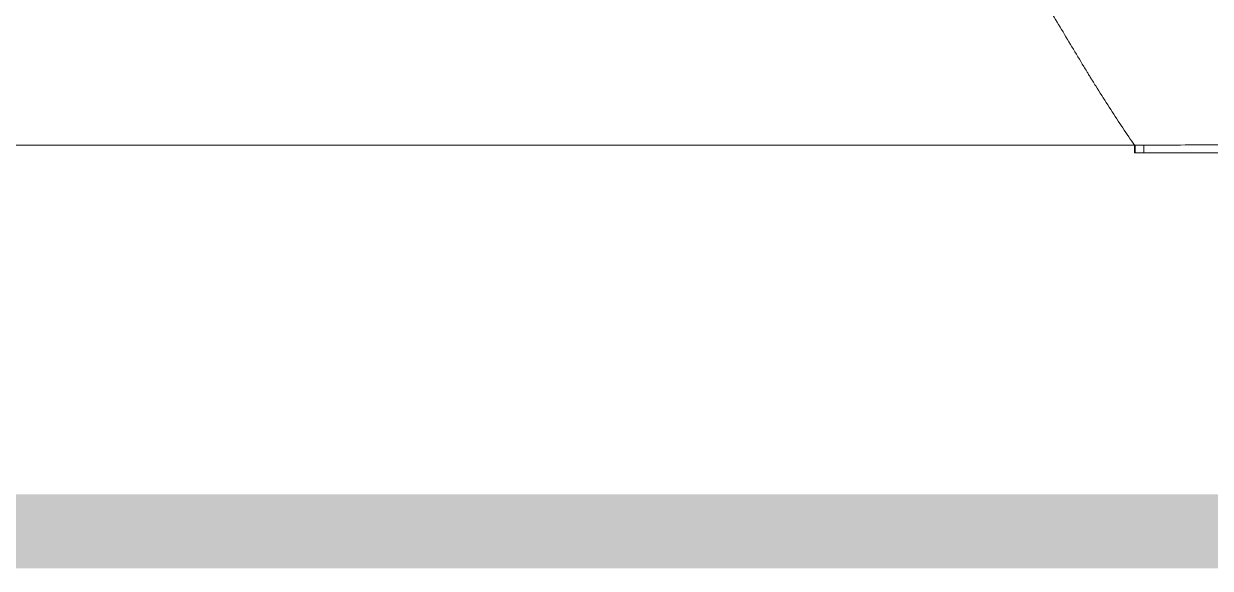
# Model space of a CAD drawing. Header units: millimetres. Extents: x 70151 to 230897, y 35202 to 113211.
# Drawn here: x 171888.5 to 172049.3, y 68240.2 to 68313.9 of the extents above; entities that cross this region are included whole.
import ezdxf

# ---------------------------------------------------------------- set-up
doc = ezdxf.new("R2010")
doc.units = ezdxf.units.MM
doc.header["$LTSCALE"] = 50
doc.linetypes.add('HID', pattern=[2.5, 1.5, -1])
doc.layers.add('06-LIGHT', color=4, linetype='Continuous')
doc.layers.add('2-con', color=2, linetype='Continuous')
doc.layers.add('mark-B', color=2, linetype='Continuous', lineweight=20)

# ---------------------------------------------------------------- blocks, each defined once
blk = doc.blocks.new('무풍1way 일반')
at = {"layer": 'mark-B'}
blk.add_line((-529.79, -0.02), (-529.79, -0.01), dxfattribs=at)
blk.add_line((-529.79, -0.02), (-529.79, -0.01), dxfattribs=at)
for centre, ratio, start_param, end_param in [((-530.93, -2.33), 0.000557, 0.013982, 0.989633), ((-530.93, -2.33), 0.000557, 0.013982, 0.989633), ((-529.79, -2.33), 0.000221, 0.01391, 0.989209), ((-529.79, -2.33), 0.000221, 0.01391, 0.989209)]:
    blk.add_ellipse(centre, major_axis=(0, 2.31), ratio=ratio, start_param=start_param, end_param=end_param, dxfattribs=at)
for points, knots in [([(-530.93, -1.07), (-531.77, -1.07), (-532.6, -1.07), (-534.27, -1.07), (-535.1, -1.08), (-537.6, -1.09), (-539.27, -1.1), (-544.27, -1.13), (-547.6, -1.16), (-552.61, -1.21), (-554.27, -1.23), (-557.61, -1.27), (-559.27, -1.29), (-561.77, -1.33), (-562.61, -1.34), (-564.27, -1.36), (-565.11, -1.37), (-566.36, -1.39), (-566.77, -1.39), (-567.4, -1.4), (-567.71, -1.4), (-568.02, -1.41), (-568.23, -1.41), (-568.34, -1.41), (-568.47, -1.41), (-568.49, -1.41), (-568.54, -1.42), (-568.62, -1.42), (-568.7, -1.42), (-568.86, -1.42), (-568.96, -1.42), (-569.12, -1.43), (-569.17, -1.43), (-569.27, -1.43), (-569.43, -1.44), (-569.59, -1.45), (-569.9, -1.46), (-570.11, -1.47), (-570.52, -1.48), (-570.73, -1.49), (-570.94, -1.5)], [0, 0, 0, 0, 0.0625, 0.0625, 0.125, 0.125, 0.25, 0.25, 0.5, 0.5, 0.625, 0.625, 0.75, 0.75, 0.8125, 0.8125, 0.875, 0.875, 0.90625, 0.90625, 0.921875, 0.929688, 0.929688, 0.9375, 0.9375, 0.939453, 0.939453, 0.941406, 0.945313, 0.945313, 0.953125, 0.953125, 0.957031, 0.957031, 0.960938, 0.96875, 0.96875, 0.984375, 0.984375, 1, 1, 1, 1]), ([(-530.93, -1.07), (-531.77, -1.07), (-532.6, -1.07), (-534.27, -1.07), (-535.1, -1.08), (-537.6, -1.09), (-539.27, -1.1), (-544.27, -1.13), (-547.6, -1.16), (-552.61, -1.21), (-554.27, -1.23), (-557.61, -1.27), (-559.27, -1.29), (-561.77, -1.33), (-562.61, -1.34), (-564.27, -1.36), (-565.11, -1.37), (-566.36, -1.39), (-566.77, -1.39), (-567.4, -1.4), (-567.71, -1.4), (-568.02, -1.41), (-568.23, -1.41), (-568.34, -1.41), (-568.47, -1.41), (-568.49, -1.41), (-568.54, -1.42), (-568.62, -1.42), (-568.7, -1.42), (-568.86, -1.42), (-568.96, -1.42), (-569.12, -1.43), (-569.17, -1.43), (-569.27, -1.43), (-569.43, -1.44), (-569.59, -1.45), (-569.9, -1.46), (-570.11, -1.47), (-570.52, -1.48), (-570.73, -1.49), (-570.94, -1.5)], [0, 0, 0, 0, 0.0625, 0.0625, 0.125, 0.125, 0.25, 0.25, 0.5, 0.5, 0.625, 0.625, 0.75, 0.75, 0.8125, 0.8125, 0.875, 0.875, 0.90625, 0.90625, 0.921875, 0.929688, 0.929688, 0.9375, 0.9375, 0.939453, 0.939453, 0.941406, 0.945313, 0.945313, 0.953125, 0.953125, 0.957031, 0.957031, 0.960938, 0.96875, 0.96875, 0.984375, 0.984375, 1, 1, 1, 1]), ([(-570.89, -0.11), (-570.05, -0.1), (-568.8, -0.1), (-567.56, -0.09), (-566.72, -0.09), (-566.31, -0.09), (-565.06, -0.08), (-563.81, -0.08), (-562.56, -0.07), (-561.73, -0.07), (-561.31, -0.07), (-557.57, -0.06), (-554.24, -0.05), (-546.06, -0.02), (-541.2, -0.01), (-536.35, -0.01)], [0, 0, 0, 0, 0.0723, 0.10845, 0.10845, 0.1446, 0.1446, 0.2169, 0.25305, 0.25305, 0.2892, 0.2892, 0.5784, 0.5784, 1, 1, 1, 1]), ([(-570.89, -0.11), (-570.05, -0.1), (-568.8, -0.1), (-567.56, -0.09), (-566.72, -0.09), (-566.31, -0.09), (-565.06, -0.08), (-563.81, -0.08), (-562.56, -0.07), (-561.73, -0.07), (-561.31, -0.07), (-557.57, -0.06), (-554.24, -0.05), (-546.06, -0.02), (-541.2, -0.01), (-536.35, -0.01)], [0, 0, 0, 0, 0.0723, 0.10845, 0.10845, 0.1446, 0.1446, 0.2169, 0.25305, 0.25305, 0.2892, 0.2892, 0.5784, 0.5784, 1, 1, 1, 1]), ([(-570.89, -0.13), (-570.47, -0.13), (-570.05, -0.12), (-569.43, -0.12), (-569.22, -0.12), (-568.8, -0.12), (-568.6, -0.11), (-567.97, -0.11), (-567.56, -0.11), (-566.72, -0.11), (-566.31, -0.11), (-565.06, -0.1), (-564.23, -0.1), (-562.56, -0.09), (-561.73, -0.09), (-557.57, -0.08), (-554.24, -0.07), (-547.58, -0.05), (-544.25, -0.04), (-539.26, -0.03), (-537.59, -0.03), (-535.1, -0.03), (-534.26, -0.03), (-532.6, -0.03), (-531.77, -0.02), (-530.93, -0.02)], [0, 0, 0, 0, 0.03125, 0.03125, 0.046875, 0.046875, 0.0625, 0.0625, 0.09375, 0.09375, 0.125, 0.125, 0.1875, 0.1875, 0.25, 0.25, 0.5, 0.5, 0.75, 0.75, 0.875, 0.875, 0.9375, 0.9375, 1, 1, 1, 1]), ([(-570.89, -0.13), (-570.47, -0.13), (-570.05, -0.12), (-569.43, -0.12), (-569.22, -0.12), (-568.8, -0.12), (-568.6, -0.11), (-567.97, -0.11), (-567.56, -0.11), (-566.72, -0.11), (-566.31, -0.11), (-565.06, -0.1), (-564.23, -0.1), (-562.56, -0.09), (-561.73, -0.09), (-557.57, -0.08), (-554.24, -0.07), (-547.58, -0.05), (-544.25, -0.04), (-539.26, -0.03), (-537.59, -0.03), (-535.1, -0.03), (-534.26, -0.03), (-532.6, -0.03), (-531.77, -0.02), (-530.93, -0.02)], [0, 0, 0, 0, 0.03125, 0.03125, 0.046875, 0.046875, 0.0625, 0.0625, 0.09375, 0.09375, 0.125, 0.125, 0.1875, 0.1875, 0.25, 0.25, 0.5, 0.5, 0.75, 0.75, 0.875, 0.875, 0.9375, 0.9375, 1, 1, 1, 1]), ([(-530.93, -0.02), (-530.84, -0.02), (-530.74, -0.02), (-530.55, -0.02), (-530.45, -0.02), (-530.17, -0.02), (-529.98, -0.02), (-529.79, -0.02)], [0, 0, 0, 0, 0.252502, 0.252502, 0.505004, 0.505004, 1, 1, 1, 1]), ([(-530.93, -0.02), (-530.84, -0.02), (-530.74, -0.02), (-530.54, -0.02), (-530.45, -0.02), (-530.16, -0.02), (-529.98, -0.02), (-529.79, -0.02)], [0, 0, 0, 0, 0.255027, 0.255027, 0.510054, 0.510054, 1, 1, 1, 1]), ([(-529.79, -1.07), (-529.98, -1.07), (-530.17, -1.07), (-530.45, -1.07), (-530.55, -1.07), (-530.74, -1.07), (-530.84, -1.07), (-530.93, -1.07)], [0, 0, 0, 0, 0.493622, 0.493622, 0.746245, 0.746245, 1, 1, 1, 1]), ([(-529.79, -1.07), (-529.98, -1.07), (-530.17, -1.07), (-530.45, -1.07), (-530.55, -1.07), (-530.74, -1.07), (-530.84, -1.07), (-530.93, -1.07)], [0, 0, 0, 0, 0.493622, 0.493622, 0.748771, 0.748771, 1, 1, 1, 1]), ([(-529.67, -1.07), (-529.67, -1.07), (-529.67, -1.07), (-529.71, -1.07), (-529.75, -1.07), (-529.79, -1.07)], [0, 0, 0, 0, 0.000362, 0.000362, 1, 1, 1, 1]), ([(-529.67, -1.07), (-529.67, -1.07), (-529.67, -1.07), (-529.71, -1.07), (-529.75, -1.07), (-529.79, -1.07)], [0, 0, 0, 0, 0.000362, 0.000362, 1, 1, 1, 1]), ([(-529.67, -0.02), (-529.67, -0.03), (-529.67, -0.05), (-529.67, -0.15), (-529.67, -0.22), (-529.67, -0.4), (-529.67, -0.51), (-529.67, -0.76), (-529.67, -0.91), (-529.67, -1.07)], [0, 0, 0, 0, 0.25, 0.25, 0.5, 0.5, 0.75, 0.75, 1, 1, 1, 1]), ([(-529.67, -0.02), (-529.67, -0.03), (-529.67, -0.05), (-529.67, -0.15), (-529.67, -0.22), (-529.67, -0.4), (-529.67, -0.51), (-529.67, -0.76), (-529.67, -0.91), (-529.67, -1.07)], [0, 0, 0, 0, 0.25, 0.25, 0.5, 0.5, 0.75, 0.75, 1, 1, 1, 1]), ([(0, -1.05), (-88.28, -1.05), (-176.56, -1.05), (-308.98, -1.05), (-353.11, -1.05), (-419.32, -1.06), (-441.39, -1.06), (-474.5, -1.06), (-491.05, -1.06), (-510.36, -1.06), (-518.64, -1.06), (-522.78, -1.06), (-524.15, -1.06), (-526.91, -1.06), (-528.29, -1.06), (-529.67, -1.07)], [0, 0, 0, 0, 0.5, 0.5, 0.75, 0.75, 0.875, 0.875, 0.9375, 0.96875, 0.984375, 0.984375, 0.992187, 0.992187, 1, 1, 1, 1]), ([(0, -1.05), (-88.28, -1.05), (-176.56, -1.05), (-308.98, -1.05), (-353.11, -1.05), (-419.32, -1.06), (-441.39, -1.06), (-474.5, -1.06), (-491.05, -1.06), (-510.36, -1.06), (-518.64, -1.06), (-522.78, -1.06), (-524.15, -1.06), (-526.91, -1.06), (-528.29, -1.06), (-529.67, -1.07)], [0, 0, 0, 0, 0.5, 0.5, 0.75, 0.75, 0.875, 0.875, 0.9375, 0.96875, 0.984375, 0.984375, 0.992188, 0.992188, 1, 1, 1, 1]), ([(-517.99, -19.77), (-518.53, -18.86), (-519.6, -17.06), (-521.21, -14.37), (-522.42, -12.37), (-523.17, -11.13), (-523.44, -10.69), (-523.63, -10.39), (-523.81, -10.09), (-524.08, -9.66), (-524.84, -8.43), (-526.06, -6.5), (-527.68, -4), (-528.89, -2.2), (-529.55, -1.24), (-529.67, -1.07)], [0, 0, 0, 0, 0.138461, 0.276922, 0.415383, 0.449999, 0.471633, 0.484614, 0.497595, 0.519229, 0.553844, 0.692305, 0.830767, 0.969228, 1, 1, 1, 1]), ([(-517.99, -19.77), (-518.53, -18.86), (-519.6, -17.06), (-521.21, -14.37), (-522.42, -12.37), (-523.17, -11.13), (-523.44, -10.69), (-523.63, -10.39), (-523.81, -10.09), (-524.08, -9.66), (-524.84, -8.43), (-526.06, -6.5), (-527.68, -4), (-528.89, -2.2), (-529.55, -1.24), (-529.67, -1.07)], [0, 0, 0, 0, 0.138461, 0.276922, 0.415383, 0.449999, 0.471633, 0.484614, 0.497595, 0.519229, 0.553844, 0.692305, 0.830767, 0.969228, 1, 1, 1, 1])]:
    blk.add_open_spline(points, degree=3, knots=knots, dxfattribs=at)
blk.add_open_spline([(-529.79, -0.02), (-529.75, -0.02), (-529.71, -0.02), (-529.67, -0.02)], degree=3, dxfattribs=at)
blk.add_open_spline([(-529.79, -0.02), (-529.75, -0.02), (-529.71, -0.02), (-529.67, -0.02)], degree=3, dxfattribs=at)
blk = doc.blocks.new('dpdjzjs')
at = {"layer": 'mark-B', "rotation": 180}
blk.add_blockref('무풍1way 일반', (171509.31, 88288.45), dxfattribs=at)

msp = doc.modelspace()

# ---------------------------------------------------------------- linework, layer by layer
at = {"layer": '06-LIGHT', "color": 10, "linetype": 'HID', "const_width": 10}
msp.add_lwpolyline([(170175.17, 68245.19), (173136.41, 68245.19)], dxfattribs=at)

# ---------------------------------------------------------------- block references
at = {"layer": '2-con'}
msp.add_blockref('dpdjzjs', (0, -19992.04), dxfattribs=at)

doc.saveas('drawing.dxf')
